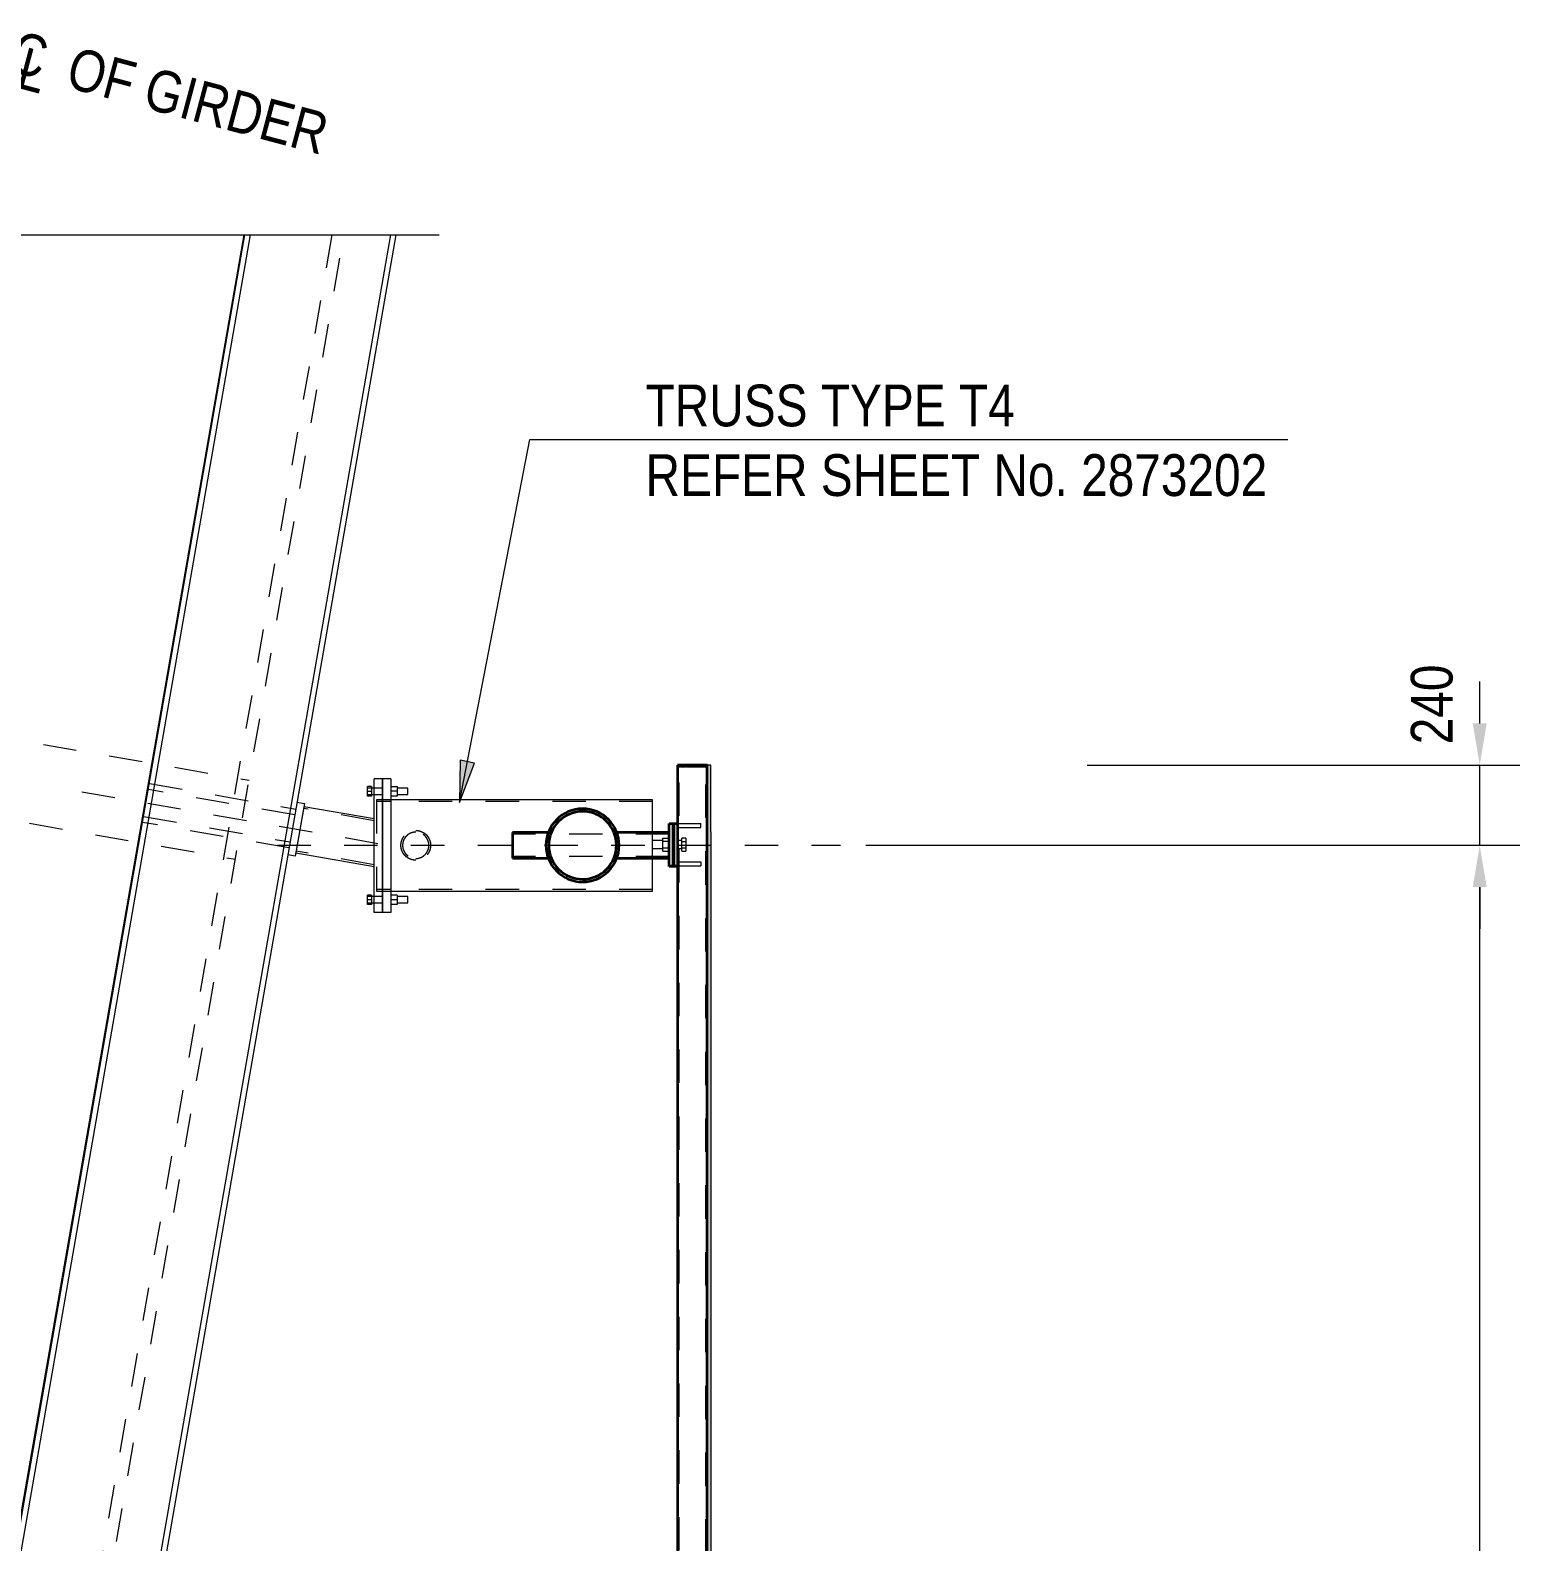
# Model space of a CAD drawing. Header units: metres. Extents: x -1116 to -1094, y 3 to 543.
# Drawn here: x -1109.169 to -1104.707, y 523.86 to 528.385 of the extents above; entities that cross this region are included whole.
import ezdxf

# ---------------------------------------------------------------- set-up
doc = ezdxf.new("R2010")
doc.units = ezdxf.units.M
doc.linetypes.add('JacobsCenter', pattern=[0.015, 0.009, -0.0015, 0.003, -0.0015])
doc.linetypes.add('JacobsDash', pattern=[0.0045, 0.003, -0.0015])
doc.layers.get('Defpoints').update_dxf_attribs({"color": 41})
for name, color, linetype, lineweight in [('A-ANNO-DIMS', 7, 'Continuous', 9), ('A-ANNO-NOTE', 7, 'Continuous', 9), ('A-DETL', 7, 'Continuous', 13), ('A-DETL-GENF', 7, 'Continuous', 9), ('A-GENM', 7, 'Continuous', 35), ('A-SIGN', 7, 'Continuous', 9), ('A-WALL', 7, 'Continuous', 50), ('G-ANNO-TEXT', 7, 'Continuous', 9), ('S-BEAM', 7, 'Continuous', 50), ('S-BEAM-HDLN', 7, 'JacobsDash', 18), ('S-FSTN', 7, 'Continuous', 18)]:
    doc.layers.add(name, color=color, linetype=linetype, lineweight=lineweight)
doc.styles.add('Arial Narrow', font='ARIALN.TTF', dxfattribs={"height": 0.125})
doc.styles.add('Arial Narrow_2', font='ARIALN.TTF', dxfattribs={"height": 0.0025})
doc.dimstyles.new('Dimension_Standard_O__mm_', dxfattribs={"dimscale": 0.3048, "dimtxt": 0.127929, "dimasz": 0.410105, "dimexe": 0.393701, "dimexo": 0.246063, "dimgap": 0.246063, "dimtad": 1, "dimdec": 0, "dimlfac": 1000, "dimzin": 0, "dimdsep": 46, "dimtxsty": 'Arial Narrow', "dimsah": 1, "dimcen": 0.09, "dimaunit": 1, "dimadec": 4, "dimazin": 0, "dimtfac": 1, "dimtdec": 4, "dimtix": 1, "dimtmove": 0, "dimatfit": 3, "dimfxl": 1, "dimtvp": 1, "dimtfill": 1, "dimtolj": 1, "dimtzin": 0, "dimlwd": 18, "dimlwe": 18, "dimarcsym": 2})
doc.dimstyles.new('Dimension_Standard_O__mm__1', dxfattribs={"dimscale": 0.3048, "dimtxt": 0.127929, "dimasz": 0.410105, "dimexe": 0.393701, "dimexo": 0.246063, "dimgap": 0.246063, "dimtad": 1, "dimdec": 0, "dimlfac": 1000, "dimzin": 0, "dimdsep": 46, "dimtxsty": 'Arial Narrow', "dimsah": 1, "dimcen": 0.09, "dimaunit": 1, "dimadec": 4, "dimazin": 0, "dimtfac": 1, "dimtdec": 4, "dimtix": 1, "dimtmove": 2, "dimatfit": 3, "dimfxl": 1, "dimtvp": 1, "dimtfill": 1, "dimtolj": 1, "dimtzin": 0, "dimlwd": 18, "dimlwe": 18, "dimarcsym": 2})

# ---------------------------------------------------------------- blocks, each defined once
blk = doc.blocks.new('Walls 2 - Walls 2-6845191-DRG-2873201 - PLAN - SINAGE FRAME AT SOUTH SIDE')
at = {"layer": 'A-WALL', "lineweight": 13}
for p, q in [((208.4382, 1205.4174), (225.345, 1206.8965)), ((208.4388, 1205.4148), (225.3457, 1206.8938)), ((225.3496, 1206.879), (208.4428, 1205.4)), ((208.551, 1204.9929), (225.4578, 1206.4719)), ((225.4617, 1206.4572), (208.5549, 1204.9782))]:
    blk.add_line(p, q, dxfattribs=at)
blk = doc.blocks.new('WGA22_Str_Fra_Steel_CHS - 139_7x5 CHS-7001661-DRG-2873201 - PLAN - SINAGE FRAME AT SOUTH SIDE')
at = {"layer": 'S-BEAM-HDLN', "lineweight": 13}
for p, q in [((-0.0259, 0.0648), (-0.24, 0.0648)), ((-0.0033, -0.0649), (-0.24, -0.0649))]:
    blk.add_line(p, q, dxfattribs=at)
blk = doc.blocks.new('T2D_STATIC SIGN BRACKET_BR-8_ - SIGN BRACKET 400x400-9299522-DRG-2873201 - PLAN - SINAGE FRAME AT SOUTH SIDE')
at = {"layer": 'A-GENM'}
for p, q in [((-1107.23, 526.185), (-1107.23, 526.182)), ((-1107.1855, 526.185), (-1107.23, 526.185)), ((-1107.23, 526.182), (-1107.23, 526.0101)), ((-1107.2289, 526.182), (-1107.23, 526.182)), ((-1107.2285, 526.182), (-1107.2214, 526.182)), ((-1107.2193, 526.182), (-1107.2214, 526.182)), ((-1107.2194, 526.182), (-1107.2062, 526.182)), ((-1107.2033, 526.182), (-1107.2063, 526.182)), ((-1107.2033, 526.182), (-1107.1855, 526.182)), ((-1107.141, 526.185), (-1107.1855, 526.185)), ((-1107.1855, 526.182), (-1107.141, 526.182)), ((-1107.1411, 517.8344), (-1107.1411, 526.182)), ((-1107.141, 526.182), (-1107.141, 526.185)), ((-1107.2549, 525.884), (-1107.2549, 526.0101)), ((-1107.2549, 526.0101), (-1107.2299, 526.0101)), ((-1107.2299, 526.0101), (-1107.2299, 525.884)), ((-1107.7242, 525.983), (-1107.7242, 525.9069)), ((-1107.6165, 525.983), (-1107.724, 525.983)), ((-1107.724, 525.983), (-1107.724, 525.9069)), ((-1107.2549, 525.983), (-1107.4124, 525.983)), ((-1107.724, 525.9069), (-1107.6165, 525.9069)), ((-1107.4124, 525.9069), (-1107.2549, 525.9069)), ((-1107.2549, 525.884), (-1107.2299, 525.884)), ((-1107.2549, 525.8819), (-1107.2549, 525.884)), ((-1107.2299, 525.8819), (-1107.2549, 525.8819)), ((-1107.23, 525.884), (-1107.23, 521.443)), ((-1107.2299, 525.884), (-1107.2299, 525.8819))]:
    blk.add_line(p, q, dxfattribs=at)
for radius, start, end in [(0.1096, 90, 270), (0.1096, 90, 270), (0.1013, 90, 270), (0.1096, 270, 90), (0.1095, 270, 90), (0.1014, 270, 90)]:
    blk.add_arc((-1107.5144, 525.945), radius, start, end, dxfattribs=at)
at = {"layer": 'S-BEAM-HDLN'}
for p, q in [((-1107.2255, 517.8335), (-1107.2255, 526.182)), ((-1107.1456, 517.827), (-1107.1456, 526.182)), ((-1107.7241, 525.9785), (-1107.7242, 525.9785)), ((-1107.2549, 525.9785), (-1107.724, 525.9785)), ((-1107.7241, 525.9114), (-1107.7242, 525.9114)), ((-1107.2549, 525.9114), (-1107.724, 525.9114))]:
    blk.add_line(p, q, dxfattribs=at)
at = {"layer": 'S-FSTN'}
for p, q in [((-1107.2739, 525.959), (-1107.3057, 525.959)), ((-1107.3057, 525.959), (-1107.3057, 525.935)), ((-1107.2739, 525.9567), (-1107.2739, 525.9664)), ((-1107.2739, 525.9664), (-1107.2549, 525.9664)), ((-1107.2739, 525.9373), (-1107.2739, 525.9567)), ((-1107.2549, 525.9567), (-1107.2739, 525.9567)), ((-1107.2176, 525.959), (-1107.2299, 525.959)), ((-1107.2176, 525.9567), (-1107.2176, 525.9664)), ((-1107.2049, 525.9664), (-1107.2176, 525.9664)), ((-1107.2176, 525.9373), (-1107.2176, 525.9567)), ((-1107.2176, 525.9567), (-1107.2049, 525.9567)), ((-1107.2049, 525.9664), (-1107.2049, 525.9567)), ((-1107.2049, 525.9567), (-1107.2049, 525.9373)), ((-1107.3057, 525.935), (-1107.2739, 525.935)), ((-1107.2739, 525.9277), (-1107.2739, 525.9373)), ((-1107.2739, 525.9373), (-1107.2549, 525.9373)), ((-1107.2739, 525.9277), (-1107.2549, 525.9277)), ((-1107.2299, 525.935), (-1107.2176, 525.935)), ((-1107.2299, 525.933), (-1107.2288, 525.933)), ((-1107.2176, 525.9277), (-1107.2176, 525.9373)), ((-1107.2176, 525.9373), (-1107.2049, 525.9373)), ((-1107.2176, 525.9277), (-1107.2049, 525.9277)), ((-1107.2049, 525.9373), (-1107.2049, 525.9277))]:
    blk.add_line(p, q, dxfattribs=at)
blk = doc.blocks.new('Column Base Plate-4 Hole - 25mm-6948208-DRG-2873201 - PLAN - SINAGE FRAME AT SOUTH SIDE')
at = {"layer": 'S-FSTN', "lineweight": 13}
for p, q in [((-1110.5264, 512.0476), (-1110.5264, 512.4476)), ((-1110.5014, 512.4476), (-1110.5264, 512.4476)), ((-1110.5014, 512.4476), (-1110.5014, 512.0476)), ((-1110.5014, 512.0476), (-1110.5264, 512.0476))]:
    blk.add_line(p, q, dxfattribs=at)
blk = doc.blocks.new('N5S-AWS-001 SIGN4 - N5S-AWS-001 SIGN-9299525-DRG-2873201 - PLAN - SINAGE FRAME AT SOUTH SIDE')
at = {"layer": 'A-SIGN', "true_color": 0xc0c0c0}
for points in [[(223.9728, 1205.0987), (224.1661, 1205.15), (224.1634, 1205.1601), (223.9702, 1205.1087)], [(208.9902, 1201.1276), (208.9928, 1201.1175), (223.9728, 1205.0987), (223.9702, 1205.1087), (216.0927, 1203.0152), (216.0877, 1203.0063), (216.0868, 1203.0099), (216.0636, 1203.0038), (216.0626, 1203.0072), (216.0617, 1203.007), (216.0636, 1202.9999), (216.0548, 1203.0051), (209.0368, 1201.14)]]:
    blk.add_hatch(color=9, dxfattribs=at).paths.add_polyline_path(points)
at = {"layer": 'A-SIGN'}
for p, q in [((224.1634, 1205.1601), (223.9702, 1205.1087)), ((223.9728, 1205.0987), (224.1661, 1205.15)), ((224.1661, 1205.15), (224.1634, 1205.1601)), ((223.9728, 1205.0987), (208.9928, 1201.1175)), ((216.0927, 1203.0152), (223.9702, 1205.1087))]:
    blk.add_line(p, q, dxfattribs=at)
blk = doc.blocks.new('06_SFR_GCT_Girder_SuperT_BR08Edge_CS - Super T - 1815-6255747-DRG-2873201 - PLAN - SINAGE FRAME AT SOUTH SIDE')
at = {"layer": 'S-BEAM-HDLN', "color": 254, "true_color": 0xe1e1e1}
blk.add_line((-1108.2651, 527.7729), (-1111.178, 511.0533), dxfattribs=at)
blk = doc.blocks.new('WGA22_Str_Fra_Steel_CHS - 273_1x4_8 CHS-7775149-DRG-2873201 - PLAN - SINAGE FRAME AT SOUTH SIDE')
at = {"layer": 'S-BEAM-HDLN', "lineweight": 13}
for p, q in [((-0.3818, 0.1317), (-0.4239, 0.1317)), ((0.4025, 0.1317), (-0.3818, 0.1317)), ((-0.3818, -0.1318), (-0.4239, -0.1318)), ((0.4025, -0.1318), (-0.3818, -0.1318))]:
    blk.add_line(p, q, dxfattribs=at)
blk = doc.blocks.new('Column Base Plate with Anchors_T2D - 25mm-V1-DRG-2873201 - PLAN - SINAGE FRAME AT SOUTH SIDE')
at = {"layer": 'S-FSTN', "lineweight": 13}
for p, q in [((-1110.5464, 512.4101), (-1110.5464, 512.4243)), ((-1110.5337, 512.4243), (-1110.5464, 512.4243)), ((-1110.5264, 512.4196), (-1110.5464, 512.4196)), ((-1110.5464, 512.3958), (-1110.5464, 512.4101)), ((-1110.5464, 512.4101), (-1110.5337, 512.4101)), ((-1110.5337, 512.4243), (-1110.5337, 512.4101)), ((-1110.5337, 512.4101), (-1110.5337, 512.3958)), ((-1110.5014, 512.0476), (-1110.5014, 512.4476)), ((-1110.4764, 512.4476), (-1110.5014, 512.4476)), ((-1110.4764, 512.4476), (-1110.4764, 512.0476)), ((-1110.4764, 512.4243), (-1110.4574, 512.4243)), ((-1110.4574, 512.4101), (-1110.4764, 512.4101)), ((-1110.4574, 512.4243), (-1110.4574, 512.4101)), ((-1110.4256, 512.4196), (-1110.4574, 512.4196)), ((-1110.4574, 512.4101), (-1110.4574, 512.3958)), ((-1110.4256, 512.4101), (-1110.4256, 512.4196)), ((-1110.4256, 512.4006), (-1110.4256, 512.4101)), ((-1110.5464, 512.4006), (-1110.5264, 512.4006)), ((-1110.5337, 512.3958), (-1110.5464, 512.3958)), ((-1110.4574, 512.3958), (-1110.4764, 512.3958)), ((-1110.4574, 512.4006), (-1110.4256, 512.4006)), ((-1110.5464, 512.0851), (-1110.5464, 512.0993)), ((-1110.5337, 512.0993), (-1110.5464, 512.0993)), ((-1110.5264, 512.0946), (-1110.5464, 512.0946)), ((-1110.5337, 512.0993), (-1110.5337, 512.0851)), ((-1110.4574, 512.0993), (-1110.4764, 512.0993)), ((-1110.4574, 512.0993), (-1110.4574, 512.0851)), ((-1110.4256, 512.0946), (-1110.4574, 512.0946)), ((-1110.4256, 512.0851), (-1110.4256, 512.0946)), ((-1110.5464, 512.0708), (-1110.5464, 512.0851)), ((-1110.5337, 512.0851), (-1110.5464, 512.0851)), ((-1110.5464, 512.0756), (-1110.5264, 512.0756)), ((-1110.5337, 512.0708), (-1110.5464, 512.0708)), ((-1110.5337, 512.0851), (-1110.5337, 512.0708)), ((-1110.4764, 512.0476), (-1110.5014, 512.0476)), ((-1110.4574, 512.0851), (-1110.4764, 512.0851)), ((-1110.4574, 512.0708), (-1110.4764, 512.0708)), ((-1110.4574, 512.0851), (-1110.4574, 512.0708)), ((-1110.4574, 512.0756), (-1110.4256, 512.0756)), ((-1110.4256, 512.0756), (-1110.4256, 512.0851))]:
    blk.add_line(p, q, dxfattribs=at)
at = {"layer": 'S-FSTN', "linetype": 'JacobsDash', "lineweight": 13}
for p, q in [((-1110.5014, 512.4196), (-1110.5264, 512.4196)), ((-1110.5264, 512.4006), (-1110.5014, 512.4006)), ((-1110.5014, 512.0946), (-1110.5264, 512.0946)), ((-1110.5264, 512.0756), (-1110.5014, 512.0756))]:
    blk.add_line(p, q, dxfattribs=at)
blk = doc.blocks.new('BREAK LINE - INPUT VIEW SCALE_R13 - Std Break-8219629-DRG-2873201 - PLAN - SINAGE FRAME AT SOUTH SIDE')
at = {"layer": 'A-DETL-GENF'}
for p, q in [((1.6077, 0.1), (1.5827, 0)), ((1.6577, -0.1), (1.6077, 0.1)), ((1.6827, 0), (1.6577, -0.1)), ((3.3655, 0), (1.6827, 0)), ((1.5827, 0), (-0.1, 0))]:
    blk.add_line(p, q, dxfattribs=at)
blk = doc.blocks.new('DIMBLOCK3-DRG-2873201 - PLAN - SINAGE FRAME AT SOUTH SIDE')
at = {"layer": 'A-ANNO-DIMS', "color": 0, "lineweight": 18, "transparency": 16777216}
for p, q in [((-1106.6665, 525.945), (-1104.7073, 525.945)), ((-1104.8273, 521.505), (-1104.8273, 525.82)), ((-1106.6665, 521.38), (-1104.7073, 521.38))]:
    blk.add_line(p, q, dxfattribs=at)
at = {"layer": 'A-ANNO-DIMS', "color": 0, "transparency": 16777216}
for points in [[(-1104.8482, 525.82), (-1104.8065, 525.82), (-1104.8273, 525.945)], [(-1104.8482, 521.505), (-1104.8065, 521.505), (-1104.8273, 521.38)]]:
    blk.add_solid(points, dxfattribs=at)
at = {"layer": 'Defpoints', "color": 0, "transparency": 16777216}
for p in [(-1106.7415, 525.945), (-1104.8273, 525.945), (-1106.7415, 521.38)]:
    blk.add_point(p, dxfattribs=at)
at = {"layer": 'A-ANNO-DIMS', "color": 0, "lineweight": 18, "transparency": 16777216, "insert": (-1104.9662, 523.6625), "char_height": 0.125, "width": 0.380132, "attachment_point": 5, "rotation": 90, "style": 'Arial Narrow', "bg_fill": 3, "box_fill_scale": 1.1, "bg_fill_color": 256, "bg_fill_true_color": 13158600, "bg_fill_transparency": 0}
blk.add_mtext('\\A1;4565', dxfattribs=at)
blk = doc.blocks.new('CS_Annot_Centreline Symbol4 - CS_Annot_Centreline Symbol-6057300-DRG-2873201 - PLAN - SINAGE FRAME AT SOUTH SIDE')
at = {"layer": 'A-ANNO-NOTE', "char_height": 0.0025, "attachment_point": 1, "style": 'Arial Narrow_2'}
for s, insert, width in [('C  ', (-0.001093, 0.004763), 0.00440928), ('L', (-0.00041, 0.003917), 0.00192405)]:
    blk.add_mtext(s, dxfattribs=dict(at, insert=insert, width=width))
blk = doc.blocks.new('DIMBLOCK6-DRG-2873201 - PLAN - SINAGE FRAME AT SOUTH SIDE')
at = {"layer": 'A-ANNO-DIMS', "color": 0, "lineweight": 18, "transparency": 16777216}
for p, q in [((-1104.8273, 526.31), (-1104.8273, 526.435)), ((-1106.0033, 526.185), (-1104.7073, 526.185)), ((-1104.8273, 525.945), (-1104.8273, 526.185)), ((-1106.0273, 525.945), (-1104.7073, 525.945)), ((-1104.8273, 525.82), (-1104.8273, 525.695))]:
    blk.add_line(p, q, dxfattribs=at)
at = {"layer": 'A-ANNO-DIMS', "color": 0, "transparency": 16777216}
for points in [[(-1104.8482, 526.31), (-1104.8065, 526.31), (-1104.8273, 526.185)], [(-1104.8482, 525.82), (-1104.8065, 525.82), (-1104.8273, 525.945)]]:
    blk.add_solid(points, dxfattribs=at)
at = {"layer": 'Defpoints', "color": 0, "transparency": 16777216}
for p in [(-1106.0783, 526.185), (-1104.8273, 526.185), (-1106.1023, 525.945)]:
    blk.add_point(p, dxfattribs=at)
at = {"layer": 'A-ANNO-DIMS', "color": 0, "lineweight": 18, "transparency": 16777216, "insert": (-1105.0336, 526.2474), "char_height": 0.125, "width": 0.285099, "attachment_point": 1, "rotation": 90, "line_spacing_factor": 0.974696, "style": 'Arial Narrow', "bg_fill": 3, "box_fill_scale": 1.1, "bg_fill_color": 256, "bg_fill_true_color": 13158600, "bg_fill_transparency": 0}
blk.add_mtext('\\A1;240', dxfattribs=at)

msp = doc.modelspace()

# ---------------------------------------------------------------- hatches: boundary and pattern name
at = {"layer": 'G-ANNO-TEXT'}
msp.add_hatch(color=256, dxfattribs=at).paths.add_polyline_path([(-1107.8831, 526.0728), (-1107.8377, 526.1913), (-1107.881, 526.1997)])

# ---------------------------------------------------------------- linework, layer by layer
at = {"layer": 'A-DETL', "color": 8, "linetype": 'JacobsDash', "lineweight": 18, "true_color": 0x808080}
msp.add_line((-1111.1419, 511.0533), (-1108.229, 527.7729), dxfattribs=at)
at = {"layer": 'A-DETL', "lineweight": 18}
for p, q in [((-1107.4023, 527.1604), (-1105.4023, 527.1604)), ((-1107.2299, 526.0101), (-1107.1599, 526.0101)), ((-1107.2299, 525.9981), (-1107.1599, 525.9981)), ((-1107.1599, 525.9981), (-1107.1599, 526.0101)), ((-1107.2299, 525.896), (-1107.1599, 525.896)), ((-1107.1599, 525.896), (-1107.1599, 525.884)), ((-1107.2299, 525.884), (-1107.1599, 525.884))]:
    msp.add_line(p, q, dxfattribs=at)
at = {"layer": 'A-DETL', "linetype": 'JacobsDash', "lineweight": 18}
for p, q in [((-1110.5086, 526.4876), (-1108.5135, 526.1399)), ((-1110.5498, 526.2512), (-1108.5547, 525.9035)), ((-1108.8119, 526.13), (-1108.3735, 526.0536)), ((-1108.3766, 526.0359), (-1108.815, 526.1123)), ((-1108.829, 526.0315), (-1108.3906, 525.9551)), ((-1108.3937, 525.9373), (-1108.8321, 526.0137))]:
    msp.add_line(p, q, dxfattribs=at)
at = {"layer": 'A-DETL', "linetype": 'JacobsCenter', "lineweight": 18}
for p, q in [((-1109.0139, 526.1053), (-1108.1144, 525.9486)), ((-1108.4284, 525.945), (-1106.7415, 525.945))]:
    msp.add_line(p, q, dxfattribs=at)
at = {"layer": 'A-DETL', "lineweight": 9}
for p, q in [((-1108.3474, 526.0704), (-1108.3749, 525.9127)), ((-1108.3699, 526.0743), (-1108.3474, 526.0704)), ((-1108.3749, 525.9127), (-1108.3973, 525.9167))]:
    msp.add_line(p, q, dxfattribs=at)
at = {"layer": 'A-DETL', "lineweight": 50}
msp.add_line((-1107.2424, 526.0101), (-1107.2424, 525.8819), dxfattribs=at)
at = {"layer": 'G-ANNO-TEXT'}
for p, q in [((-1107.8831, 526.0728), (-1107.6726, 527.1596)), ((-1107.6726, 527.1596), (-1107.4008, 527.1596)), ((-1107.881, 526.1997), (-1107.8831, 526.0728)), ((-1107.8831, 526.0728), (-1107.8377, 526.1913)), ((-1107.8377, 526.1913), (-1107.881, 526.1997))]:
    msp.add_line(p, q, dxfattribs=at)
at = {"layer": 'S-BEAM', "lineweight": 13}
for p, q in [((-1107.3049, 526.0808), (-1108.0891, 526.0808)), ((-1107.3049, 525.9838), (-1107.3049, 526.0808)), ((-1108.3491, 526.0604), (-1108.3731, 525.9228)), ((-1108.1391, 526.0238), (-1108.3491, 526.0604)), ((-1108.3731, 525.9228), (-1108.1391, 525.882)), ((-1107.3049, 525.8077), (-1107.3049, 525.9065)), ((-1108.0891, 525.8077), (-1107.3049, 525.8077))]:
    msp.add_line(p, q, dxfattribs=at)
at = {"layer": 'S-BEAM-HDLN', "lineweight": 13}
for p, q in [((-1108.0891, 526.0808), (-1108.1313, 526.0808)), ((-1108.1313, 526.0808), (-1108.1313, 525.8077)), ((-1107.3048, 526.0337), (-1107.3048, 526.0808)), ((-1107.3049, 525.9066), (-1107.3049, 525.9837)), ((-1107.3048, 525.8077), (-1107.3048, 525.8548)), ((-1108.1313, 525.8077), (-1108.0891, 525.8077))]:
    msp.add_line(p, q, dxfattribs=at)
for points, knots in [([(-1108.0141, 525.9005), (-1108.0167, 525.9005), (-1108.0206, 525.9009), (-1108.0257, 525.902), (-1108.0294, 525.9032), (-1108.033, 525.9047), (-1108.0364, 525.9065), (-1108.0397, 525.9085), (-1108.0427, 525.9109), (-1108.0456, 525.9135), (-1108.0482, 525.9163), (-1108.0505, 525.9194), (-1108.0526, 525.9227), (-1108.0544, 525.9261), (-1108.0559, 525.9297), (-1108.0571, 525.9334), (-1108.0582, 525.9385), (-1108.0588, 525.945), (-1108.0581, 525.9528), (-1108.0564, 525.9591), (-1108.0544, 525.9639), (-1108.0529, 525.9667), (-1108.0515, 525.9689), (-1108.0501, 525.9711), (-1108.0482, 525.9736), (-1108.0456, 525.9765), (-1108.0427, 525.9791), (-1108.0397, 525.9814), (-1108.0364, 525.9835), (-1108.033, 525.9853), (-1108.0282, 525.9873), (-1108.0219, 525.989), (-1108.0167, 525.9894), (-1108.0141, 525.9894)], [0, 0, 0, 0, 0.055556, 0.083333, 0.111111, 0.138889, 0.166667, 0.194444, 0.222222, 0.25, 0.277778, 0.305556, 0.333333, 0.361111, 0.388889, 0.416667, 0.444444, 0.5, 0.555556, 0.611111, 0.638889, 0.666667, 0.680556, 0.694444, 0.722222, 0.75, 0.777778, 0.805556, 0.833333, 0.861111, 0.888889, 0.944444, 1, 1, 1, 1]), ([(-1108.0141, 525.9894), (-1108.0115, 525.9894), (-1108.0076, 525.9891), (-1108.0025, 525.9879), (-1107.9988, 525.9868), (-1107.9952, 525.9853), (-1107.9918, 525.9835), (-1107.9885, 525.9814), (-1107.9855, 525.9791), (-1107.9826, 525.9765), (-1107.98, 525.9736), (-1107.9777, 525.9706), (-1107.9756, 525.9673), (-1107.9738, 525.9639), (-1107.9723, 525.9603), (-1107.9711, 525.9566), (-1107.97, 525.9515), (-1107.9694, 525.945), (-1107.9701, 525.9372), (-1107.9718, 525.9309), (-1107.9738, 525.9261), (-1107.9753, 525.9232), (-1107.9766, 525.921), (-1107.9781, 525.9189), (-1107.98, 525.9163), (-1107.9826, 525.9135), (-1107.9855, 525.9109), (-1107.9885, 525.9085), (-1107.9918, 525.9065), (-1107.9952, 525.9047), (-1108, 525.9027), (-1108.0063, 525.901), (-1108.0115, 525.9005), (-1108.0141, 525.9005)], [0, 0, 0, 0, 0.055556, 0.083333, 0.111111, 0.138889, 0.166667, 0.194444, 0.222222, 0.25, 0.277778, 0.305556, 0.333333, 0.361111, 0.388889, 0.416667, 0.444444, 0.5, 0.555556, 0.611111, 0.638889, 0.666667, 0.680556, 0.694444, 0.722222, 0.75, 0.777778, 0.805556, 0.833333, 0.861111, 0.888889, 0.944444, 1, 1, 1, 1]), ([(-1108.0141, 525.9844), (-1108.0164, 525.9844), (-1108.021, 525.984), (-1108.0266, 525.9825), (-1108.0308, 525.9808), (-1108.0339, 525.9792), (-1108.0368, 525.9773), (-1108.0395, 525.9752), (-1108.042, 525.9729), (-1108.0443, 525.9704), (-1108.0464, 525.9677), (-1108.0483, 525.9648), (-1108.0499, 525.9617), (-1108.0512, 525.9586), (-1108.0522, 525.9553), (-1108.0532, 525.9508), (-1108.0537, 525.945), (-1108.0531, 525.9381), (-1108.0513, 525.9314), (-1108.0489, 525.9262), (-1108.0464, 525.9223), (-1108.0443, 525.9196), (-1108.042, 525.9171), (-1108.0395, 525.9147), (-1108.0368, 525.9126), (-1108.0339, 525.9108), (-1108.0308, 525.9092), (-1108.0266, 525.9074), (-1108.021, 525.9059), (-1108.0164, 525.9055), (-1108.0141, 525.9055)], [0, 0, 0, 0, 0.055556, 0.111111, 0.138889, 0.166667, 0.194444, 0.222222, 0.25, 0.277778, 0.305556, 0.333333, 0.361111, 0.388889, 0.416667, 0.444444, 0.5, 0.555556, 0.611111, 0.666667, 0.694444, 0.722222, 0.75, 0.777778, 0.805556, 0.833333, 0.861111, 0.888889, 0.944444, 1, 1, 1, 1]), ([(-1108.0141, 525.9055), (-1108.0118, 525.9055), (-1108.0072, 525.9059), (-1108.0016, 525.9074), (-1107.9974, 525.9092), (-1107.9943, 525.9108), (-1107.9914, 525.9126), (-1107.9887, 525.9147), (-1107.9862, 525.9171), (-1107.9838, 525.9196), (-1107.9818, 525.9223), (-1107.9799, 525.9252), (-1107.9783, 525.9282), (-1107.977, 525.9314), (-1107.9759, 525.9347), (-1107.9749, 525.9392), (-1107.9744, 525.945), (-1107.9751, 525.9519), (-1107.9766, 525.9575), (-1107.9783, 525.9617), (-1107.9797, 525.9643), (-1107.9808, 525.9662), (-1107.9821, 525.9681), (-1107.9839, 525.9704), (-1107.9862, 525.9729), (-1107.9887, 525.9752), (-1107.9914, 525.9773), (-1107.9943, 525.9792), (-1107.9974, 525.9808), (-1108.0016, 525.9825), (-1108.0072, 525.984), (-1108.0118, 525.9844), (-1108.0141, 525.9844)], [0, 0, 0, 0, 0.055556, 0.111111, 0.138889, 0.166667, 0.194444, 0.222222, 0.25, 0.277778, 0.305556, 0.333333, 0.361111, 0.388889, 0.416667, 0.444444, 0.5, 0.555556, 0.611111, 0.638889, 0.666667, 0.680556, 0.694444, 0.722222, 0.75, 0.777778, 0.805556, 0.833333, 0.861111, 0.888889, 0.944444, 1, 1, 1, 1])]:
    msp.add_open_spline(points, degree=3, knots=knots, dxfattribs=at)

# ---------------------------------------------------------------- block references
at = {"layer": 'A-ANNO-NOTE', "xscale": 50.00000000000001, "yscale": 50.00000000000001, "zscale": 50.00000000000001, "rotation": 345.1169444444819}
msp.add_blockref('CS_Annot_Centreline Symbol4 - CS_Annot_Centreline Symbol-6057300-DRG-2873201 - PLAN - SINAGE FRAME AT SOUTH SIDE', (-1109.2138, 528.1414), dxfattribs=at)
at = {"layer": 'A-DETL-GENF', "rotation": 180}
msp.add_blockref('BREAK LINE - INPUT VIEW SCALE_R13 - Std Break-8219629-DRG-2873201 - PLAN - SINAGE FRAME AT SOUTH SIDE', (-1108.0436, 527.7729), dxfattribs=at)
at = {"layer": 'A-GENM'}
msp.add_blockref('T2D_STATIC SIGN BRACKET_BR-8_ - SIGN BRACKET 400x400-9299522-DRG-2873201 - PLAN - SINAGE FRAME AT SOUTH SIDE', (0, 0), dxfattribs=at)
at = {"layer": 'A-SIGN', "rotation": 75.11694444448541}
msp.add_blockref('N5S-AWS-001 SIGN4 - N5S-AWS-001 SIGN-9299525-DRG-2873201 - PLAN - SINAGE FRAME AT SOUTH SIDE', (0.013, 0), dxfattribs=at)
at = {"layer": 'A-WALL', "lineweight": 13, "rotation": 75.11694444448541}
msp.add_blockref('Walls 2 - Walls 2-6845191-DRG-2873201 - PLAN - SINAGE FRAME AT SOUTH SIDE', (0, 0), dxfattribs=at)
at = {"layer": 'S-BEAM-HDLN', "color": 254, "true_color": 0xe1e1e1}
msp.add_blockref('06_SFR_GCT_Girder_SuperT_BR08Edge_CS - Super T - 1815-6255747-DRG-2873201 - PLAN - SINAGE FRAME AT SOUTH SIDE', (0, 0), dxfattribs=at)
at = {"layer": 'S-BEAM-HDLN', "lineweight": 13}
msp.add_blockref('WGA22_Str_Fra_Steel_CHS - 273_1x4_8 CHS-7775149-DRG-2873201 - PLAN - SINAGE FRAME AT SOUTH SIDE', (-1107.7073, 525.9443), dxfattribs=at)
at = {"layer": 'S-BEAM-HDLN', "lineweight": 13, "rotation": 350.1123564118236}
msp.add_blockref('WGA22_Str_Fra_Steel_CHS - 139_7x5 CHS-7001661-DRG-2873201 - PLAN - SINAGE FRAME AT SOUTH SIDE', (-1108.1247, 525.9504), dxfattribs=at)
at = {"layer": 'S-FSTN', "linetype": 'JacobsDash', "lineweight": 13}
msp.add_blockref('Column Base Plate with Anchors_T2D - 25mm-V1-DRG-2873201 - PLAN - SINAGE FRAME AT SOUTH SIDE', (2.3874, 13.6967), dxfattribs=at)
at = {"layer": 'S-FSTN', "lineweight": 13}
msp.add_blockref('Column Base Plate-4 Hole - 25mm-6948208-DRG-2873201 - PLAN - SINAGE FRAME AT SOUTH SIDE', (2.3874, 13.6967), dxfattribs=at)

# ---------------------------------------------------------------- texts
at = {"layer": 'A-ANNO-NOTE', "insert": (-1109.035, 528.3373), "char_height": 0.125, "attachment_point": 1, "rotation": 345.1169, "style": 'Arial Narrow', "bg_fill": 3, "box_fill_scale": 1, "bg_fill_color": 256, "bg_fill_true_color": 13158600, "bg_fill_transparency": 0}
msp.add_mtext('OF GIRDER', dxfattribs=at)

# ---------------------------------------------------------------- next in the draw order: texts
at = {"layer": 'G-ANNO-TEXT', "char_height": 0.125, "attachment_point": 1, "style": 'Arial Narrow', "bg_fill": 3, "box_fill_scale": 1, "bg_fill_color": 256, "bg_fill_transparency": 0}
for s, insert in [('TRUSS TYPE T4 ', (-1107.3258, 527.3244)), ('REFER SHEET No. 2873202 ', (-1107.3258, 527.116))]:
    msp.add_mtext(s, dxfattribs=dict(at, insert=insert))

# ---------------------------------------------------------------- next in the draw order: dimensions: what is measured, and where the dimension line sits
at = {"layer": 'A-ANNO-DIMS', "lineweight": 18}
dim = msp.add_linear_dim(base=(-1104.8273, 525.945), p1=(-1106.7415, 521.38), p2=(-1106.7415, 525.945), angle=90, dimstyle='Dimension_Standard_O__mm_', override={"dimpost": '<>', "dimfxl": 4.565}, dxfattribs=at)
dim.commit()
dim.dimension.update_dxf_attribs({"geometry": 'DIMBLOCK3-DRG-2873201 - PLAN - SINAGE FRAME AT SOUTH SIDE', "text_midpoint": (-1104.9662, 523.6625)})

# ---------------------------------------------------------------- next in the draw order: dimensions: what is measured, and where the dimension line sits
dim = msp.add_linear_dim(base=(-1104.8273, 526.185), p1=(-1106.1023, 525.945), p2=(-1106.0783, 526.185), angle=90, dimstyle='Dimension_Standard_O__mm__1', override={"dimpost": '<>', "dimfxl": 0.241198}, dxfattribs=at)
dim.commit()
dim.dimension.update_dxf_attribs({"geometry": 'DIMBLOCK6-DRG-2873201 - PLAN - SINAGE FRAME AT SOUTH SIDE', "text_midpoint": (-1104.9503, 526.39), "dimtype": 160, "text_rotation": 90})

doc.saveas('drawing.dxf')
